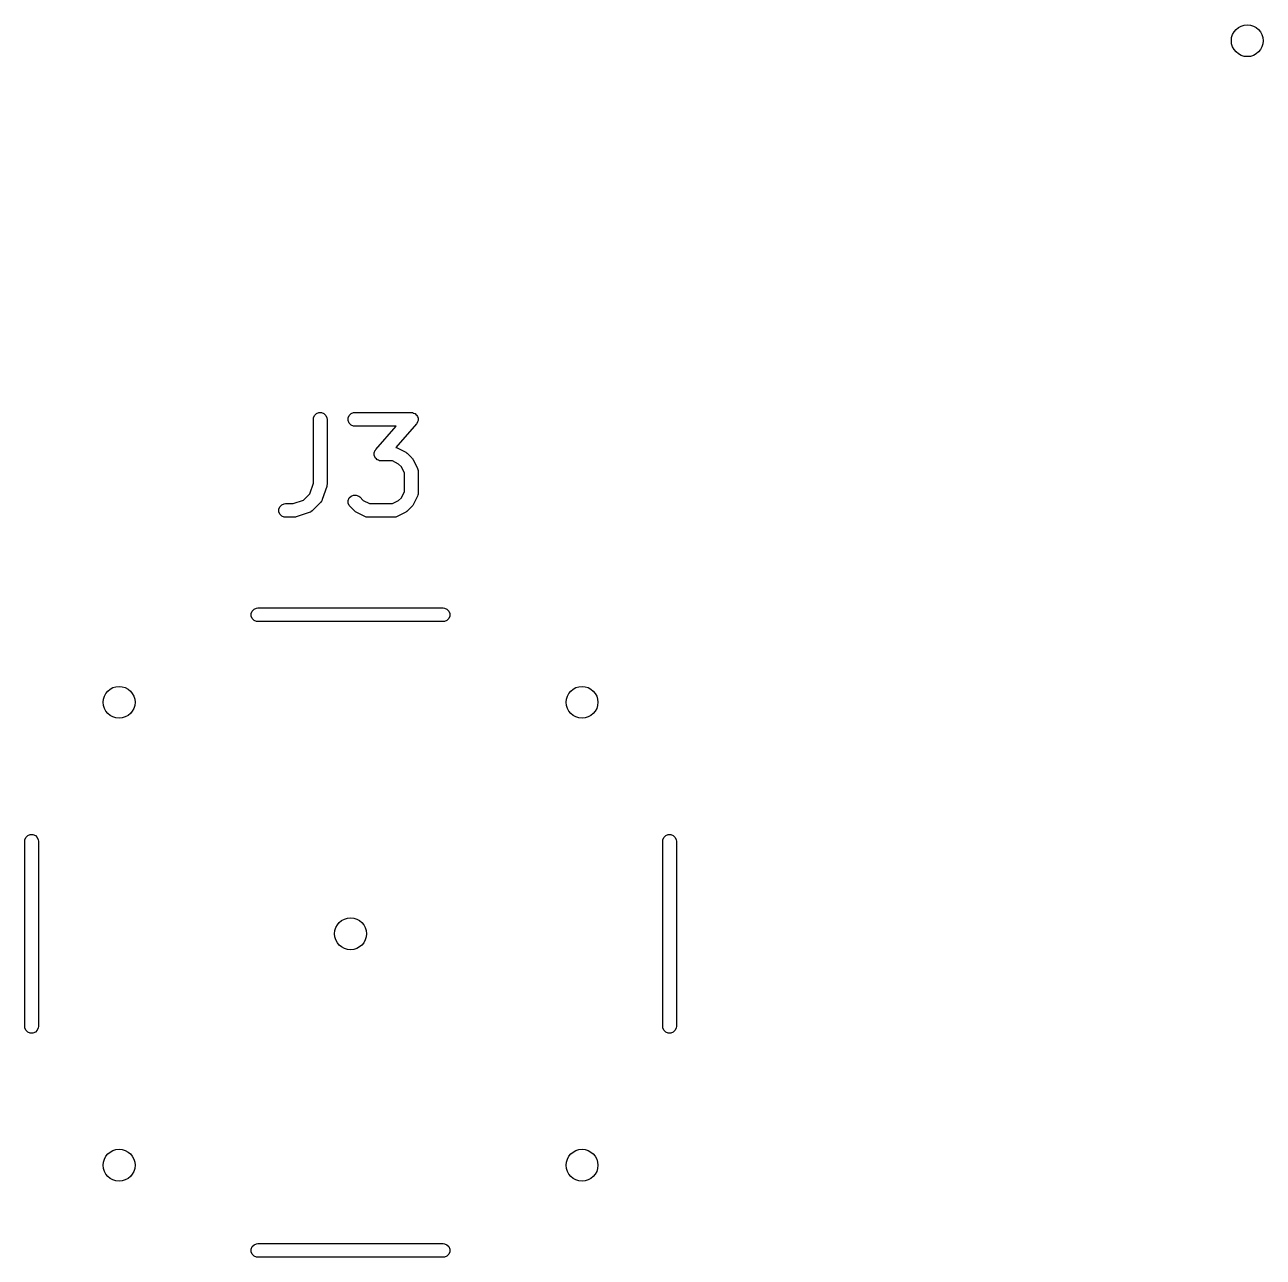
# Model space of a CAD drawing. Header units: inches. Extents: x 4.9 to 6.65, y -5.03 to -3.32.
# Drawn here: x 6.111 to 6.646, y -3.852 to -3.32 of the extents above; entities that cross this region are included whole.
import ezdxf

# ---------------------------------------------------------------- set-up
doc = ezdxf.new("R2010")
doc.units = ezdxf.units.IN
doc.header["$MEASUREMENT"] = 0
doc.layers.add('BLACK', color=250, linetype='CONTINUOUS')

msp = doc.modelspace()

# ---------------------------------------------------------------- linework, layer by layer
at = {"layer": 'BLACK', "linetype": 'CONTINUOUS'}
for p, q in [((6.23639, -3.48871), (6.2372, -3.48789)), ((6.2372, -3.48789), (6.23827, -3.48745)), ((6.23827, -3.48745), (6.23942, -3.48745)), ((6.23942, -3.48745), (6.24049, -3.48789)), ((6.24049, -3.48789), (6.2413, -3.48871)), ((6.25139, -3.48871), (6.2522, -3.48789)), ((6.2522, -3.48789), (6.25327, -3.48745)), ((6.25327, -3.48745), (6.25384, -3.48739)), ((6.25384, -3.48739), (6.27822, -3.48739)), ((6.27822, -3.48739), (6.27852, -3.48742)), ((6.27852, -3.48742), (6.2786, -3.48742)), ((6.2786, -3.48742), (6.27865, -3.48744)), ((6.27865, -3.48744), (6.27879, -3.48745)), ((6.27879, -3.48745), (6.27923, -3.48763)), ((6.27923, -3.48763), (6.27969, -3.48779)), ((6.27969, -3.48779), (6.27976, -3.48785)), ((6.27976, -3.48785), (6.27986, -3.48789)), ((6.27986, -3.48789), (6.28019, -3.48823)), ((6.28019, -3.48823), (6.28056, -3.48855)), ((6.23589, -3.49035), (6.23595, -3.48977)), ((6.23589, -3.51799), (6.23589, -3.49035)), ((6.23595, -3.48977), (6.23639, -3.48871)), ((6.2413, -3.48871), (6.24174, -3.48977)), ((6.24174, -3.48977), (6.2418, -3.49035)), ((6.2418, -3.49035), (6.2418, -3.51847)), ((6.25095, -3.48977), (6.25139, -3.48871)), ((6.25095, -3.49092), (6.25095, -3.48977)), ((6.25139, -3.49199), (6.25095, -3.49092)), ((6.2522, -3.4928), (6.25139, -3.49199)), ((6.25327, -3.49324), (6.2522, -3.4928)), ((6.25384, -3.4933), (6.25327, -3.49324)), ((6.27171, -3.4933), (6.25384, -3.4933)), ((6.26287, -3.5034), (6.27171, -3.4933)), ((6.28044, -3.49229), (6.2715, -3.5025)), ((6.28062, -3.49204), (6.28044, -3.49229)), ((6.28056, -3.48855), (6.2806, -3.48864)), ((6.2806, -3.48864), (6.28067, -3.48871)), ((6.28067, -3.49199), (6.28062, -3.49204)), ((6.28067, -3.48871), (6.28085, -3.48915)), ((6.28069, -3.49194), (6.28067, -3.49199)), ((6.28077, -3.49182), (6.28069, -3.49194)), ((6.28093, -3.49137), (6.28077, -3.49182)), ((6.28085, -3.48915), (6.28107, -3.48958)), ((6.28111, -3.49092), (6.28093, -3.49137)), ((6.28107, -3.48958), (6.28107, -3.48968)), ((6.28107, -3.48968), (6.28111, -3.48977)), ((6.28111, -3.48977), (6.28111, -3.49025)), ((6.28111, -3.49025), (6.28114, -3.49073)), ((6.28114, -3.49073), (6.28111, -3.49082)), ((6.28111, -3.49082), (6.28111, -3.49092)), ((6.2622, -3.50477), (6.26238, -3.50433)), ((6.26238, -3.50433), (6.26253, -3.50387)), ((6.26253, -3.50387), (6.26262, -3.50376)), ((6.26262, -3.50376), (6.26264, -3.5037)), ((6.26264, -3.5037), (6.26269, -3.50365)), ((6.26269, -3.50365), (6.26287, -3.5034)), ((6.2715, -3.5025), (6.27204, -3.5027)), ((6.27204, -3.5027), (6.27579, -3.50458)), ((6.26216, -3.50496), (6.2622, -3.50487)), ((6.2622, -3.50544), (6.26216, -3.50496)), ((6.2622, -3.50487), (6.2622, -3.50477)), ((6.2622, -3.50592), (6.2622, -3.50544)), ((6.26223, -3.50601), (6.2622, -3.50592)), ((6.26224, -3.50611), (6.26223, -3.50601)), ((6.26245, -3.50654), (6.26224, -3.50611)), ((6.26264, -3.50699), (6.26245, -3.50654)), ((6.26271, -3.50706), (6.26264, -3.50699)), ((6.26275, -3.50715), (6.26271, -3.50706)), ((6.26311, -3.50746), (6.26275, -3.50715)), ((6.26345, -3.5078), (6.26311, -3.50746)), ((6.26354, -3.50784), (6.26345, -3.5078)), ((6.26362, -3.5079), (6.26354, -3.50784)), ((6.26407, -3.50806), (6.26362, -3.5079)), ((6.26452, -3.50824), (6.26407, -3.50806)), ((6.26466, -3.50826), (6.26452, -3.50824)), ((6.26471, -3.50827), (6.26466, -3.50826)), ((6.26479, -3.50827), (6.26471, -3.50827)), ((6.26509, -3.5083), (6.26479, -3.50827)), ((6.27002, -3.5083), (6.26509, -3.5083)), ((6.27272, -3.50965), (6.27002, -3.5083)), ((6.27391, -3.51084), (6.27272, -3.50965)), ((6.27579, -3.50458), (6.27603, -3.50474)), ((6.27603, -3.50474), (6.27611, -3.50476)), ((6.27611, -3.50476), (6.27619, -3.50483)), ((6.27619, -3.50483), (6.27628, -3.50489)), ((6.27628, -3.50489), (6.27633, -3.50495)), ((6.27633, -3.50495), (6.27655, -3.50513)), ((6.27655, -3.50513), (6.27843, -3.50701)), ((6.27843, -3.50701), (6.27861, -3.50723)), ((6.27861, -3.50723), (6.27867, -3.50728)), ((6.27867, -3.50728), (6.27873, -3.50737)), ((6.27873, -3.50737), (6.2788, -3.50745)), ((6.2788, -3.50745), (6.27883, -3.50753)), ((6.27883, -3.50753), (6.27898, -3.50777)), ((6.27898, -3.50777), (6.28086, -3.51152)), ((6.27526, -3.51354), (6.27391, -3.51084)), ((6.27526, -3.52152), (6.27526, -3.51354)), ((6.28086, -3.51152), (6.28106, -3.51206)), ((6.28106, -3.51206), (6.28107, -3.51217)), ((6.28107, -3.51217), (6.28111, -3.51227)), ((6.28111, -3.51227), (6.28117, -3.51284)), ((6.28117, -3.51284), (6.28117, -3.52222)), ((6.23439, -3.5225), (6.23589, -3.51799)), ((6.24165, -3.5194), (6.23977, -3.52503)), ((6.24171, -3.51912), (6.24165, -3.5194)), ((6.24174, -3.51904), (6.24171, -3.51912)), ((6.24175, -3.51894), (6.24174, -3.51904)), ((6.24177, -3.51884), (6.24175, -3.51894)), ((6.2418, -3.51847), (6.24177, -3.51876)), ((6.24177, -3.51876), (6.24177, -3.51884)), ((6.22712, -3.52676), (6.23163, -3.52526)), ((6.23163, -3.52526), (6.23439, -3.5225)), ((6.23943, -3.52573), (6.23906, -3.52618)), ((6.23947, -3.52564), (6.23943, -3.52573)), ((6.23954, -3.52556), (6.23947, -3.52564)), ((6.23977, -3.52503), (6.23954, -3.52556)), ((6.25095, -3.52539), (6.25139, -3.52433)), ((6.25095, -3.52654), (6.25095, -3.52539)), ((6.25139, -3.52433), (6.2522, -3.52351)), ((6.2522, -3.52351), (6.25327, -3.52307)), ((6.25327, -3.52307), (6.25442, -3.52307)), ((6.25442, -3.52307), (6.25548, -3.52351)), ((6.25548, -3.52351), (6.25593, -3.52388)), ((6.25593, -3.52388), (6.25747, -3.52542)), ((6.25747, -3.52542), (6.26016, -3.52676)), ((6.27002, -3.52676), (6.27272, -3.52542)), ((6.27272, -3.52542), (6.27391, -3.52422)), ((6.27391, -3.52422), (6.27526, -3.52152)), ((6.28086, -3.52354), (6.27898, -3.52729)), ((6.28106, -3.523), (6.28086, -3.52354)), ((6.28107, -3.52289), (6.28106, -3.523)), ((6.28111, -3.52279), (6.28107, -3.52289)), ((6.28117, -3.52222), (6.28111, -3.52279)), ((6.22095, -3.52914), (6.22139, -3.52808)), ((6.22095, -3.53029), (6.22095, -3.52914)), ((6.22139, -3.53136), (6.22095, -3.53029)), ((6.22139, -3.52808), (6.22221, -3.52726)), ((6.22221, -3.52726), (6.22327, -3.52682)), ((6.22327, -3.52682), (6.22385, -3.52676)), ((6.22385, -3.52676), (6.22712, -3.52676)), ((6.23415, -3.53064), (6.22853, -3.53252)), ((6.23468, -3.53041), (6.23415, -3.53064)), ((6.23476, -3.53034), (6.23468, -3.53041)), ((6.23486, -3.5303), (6.23476, -3.53034)), ((6.23531, -3.52993), (6.23486, -3.5303)), ((6.23906, -3.52618), (6.23531, -3.52993)), ((6.25139, -3.52761), (6.25095, -3.52654)), ((6.25176, -3.52806), (6.25139, -3.52761)), ((6.25363, -3.52993), (6.25176, -3.52806)), ((6.25386, -3.53012), (6.25363, -3.52993)), ((6.25391, -3.53018), (6.25386, -3.53012)), ((6.254, -3.53023), (6.25391, -3.53018)), ((6.25408, -3.5303), (6.254, -3.53023)), ((6.25415, -3.53033), (6.25408, -3.5303)), ((6.2544, -3.53048), (6.25415, -3.53033)), ((6.25815, -3.53236), (6.2544, -3.53048)), ((6.26016, -3.52676), (6.27002, -3.52676)), ((6.27579, -3.53048), (6.27204, -3.53236)), ((6.27603, -3.53033), (6.27579, -3.53048)), ((6.27611, -3.5303), (6.27603, -3.53033)), ((6.27619, -3.53023), (6.27611, -3.5303)), ((6.27628, -3.53018), (6.27619, -3.53023)), ((6.27633, -3.53012), (6.27628, -3.53018)), ((6.27655, -3.52993), (6.27633, -3.53012)), ((6.27843, -3.52806), (6.27655, -3.52993)), ((6.27861, -3.52783), (6.27843, -3.52806)), ((6.27867, -3.52778), (6.27861, -3.52783)), ((6.27873, -3.52769), (6.27867, -3.52778)), ((6.2788, -3.52761), (6.27873, -3.52769)), ((6.27883, -3.52754), (6.2788, -3.52761)), ((6.27898, -3.52729), (6.27883, -3.52754)), ((6.22221, -3.53217), (6.22139, -3.53136)), ((6.22327, -3.53261), (6.22221, -3.53217)), ((6.22385, -3.53267), (6.22327, -3.53261)), ((6.2276, -3.53267), (6.22385, -3.53267)), ((6.22789, -3.53264), (6.2276, -3.53267)), ((6.22797, -3.53265), (6.22789, -3.53264)), ((6.22807, -3.53262), (6.22797, -3.53265)), ((6.22817, -3.53261), (6.22807, -3.53262)), ((6.22824, -3.53258), (6.22817, -3.53261)), ((6.22853, -3.53252), (6.22824, -3.53258)), ((6.25869, -3.53257), (6.25815, -3.53236)), ((6.25879, -3.53257), (6.25869, -3.53257)), ((6.25889, -3.53261), (6.25879, -3.53257)), ((6.25947, -3.53267), (6.25889, -3.53261)), ((6.27072, -3.53267), (6.25947, -3.53267)), ((6.27129, -3.53261), (6.27072, -3.53267)), ((6.27139, -3.53257), (6.27129, -3.53261)), ((6.2715, -3.53257), (6.27139, -3.53257)), ((6.27204, -3.53236), (6.2715, -3.53257)), ((6.20907, -3.57423), (6.20951, -3.57316)), ((6.20951, -3.57316), (6.21033, -3.57235)), ((6.21033, -3.57235), (6.21139, -3.57191)), ((6.21139, -3.57191), (6.21197, -3.57185)), ((6.21197, -3.57185), (6.29197, -3.57185)), ((6.29197, -3.57185), (6.29254, -3.57191)), ((6.29254, -3.57191), (6.29361, -3.57235)), ((6.29361, -3.57235), (6.29442, -3.57316)), ((6.29442, -3.57316), (6.29486, -3.57423)), ((6.20907, -3.57538), (6.20907, -3.57423)), ((6.20951, -3.57644), (6.20907, -3.57538)), ((6.21033, -3.57726), (6.20951, -3.57644)), ((6.21139, -3.5777), (6.21033, -3.57726)), ((6.21197, -3.57776), (6.21139, -3.5777)), ((6.29197, -3.57776), (6.21197, -3.57776)), ((6.29254, -3.5777), (6.29197, -3.57776)), ((6.29361, -3.57726), (6.29254, -3.5777)), ((6.29442, -3.57644), (6.29361, -3.57726)), ((6.29486, -3.57538), (6.29442, -3.57644)), ((6.29486, -3.57423), (6.29486, -3.57538)), ((6.11172, -3.67096), (6.11253, -3.67014)), ((6.11253, -3.67014), (6.1136, -3.6697)), ((6.1136, -3.6697), (6.11475, -3.6697)), ((6.11475, -3.6697), (6.11581, -3.67014)), ((6.11581, -3.67014), (6.11663, -3.67096)), ((6.38731, -3.67096), (6.38812, -3.67014)), ((6.38812, -3.67014), (6.38919, -3.6697)), ((6.38919, -3.6697), (6.39034, -3.6697)), ((6.39034, -3.6697), (6.3914, -3.67014)), ((6.3914, -3.67014), (6.39222, -3.67096)), ((6.11122, -3.6726), (6.11128, -3.67202)), ((6.11122, -3.7526), (6.11122, -3.6726)), ((6.11128, -3.67202), (6.11172, -3.67096)), ((6.11663, -3.67096), (6.11707, -3.67202)), ((6.11707, -3.67202), (6.11713, -3.6726)), ((6.11713, -3.6726), (6.11713, -3.7526)), ((6.38681, -3.6726), (6.38687, -3.67202)), ((6.38681, -3.7526), (6.38681, -3.6726)), ((6.38687, -3.67202), (6.38731, -3.67096)), ((6.39222, -3.67096), (6.39266, -3.67202)), ((6.39266, -3.67202), (6.39272, -3.6726)), ((6.39272, -3.6726), (6.39272, -3.7526)), ((6.11128, -3.75317), (6.11122, -3.7526)), ((6.11172, -3.75424), (6.11128, -3.75317)), ((6.11253, -3.75505), (6.11172, -3.75424)), ((6.1136, -3.75549), (6.11253, -3.75505)), ((6.11475, -3.75549), (6.1136, -3.75549)), ((6.11581, -3.75505), (6.11475, -3.75549)), ((6.11663, -3.75424), (6.11581, -3.75505)), ((6.11707, -3.75317), (6.11663, -3.75424)), ((6.11713, -3.7526), (6.11707, -3.75317)), ((6.38687, -3.75317), (6.38681, -3.7526)), ((6.38731, -3.75424), (6.38687, -3.75317)), ((6.38812, -3.75505), (6.38731, -3.75424)), ((6.38919, -3.75549), (6.38812, -3.75505)), ((6.39034, -3.75549), (6.38919, -3.75549)), ((6.3914, -3.75505), (6.39034, -3.75549)), ((6.39222, -3.75424), (6.3914, -3.75505)), ((6.39266, -3.75317), (6.39222, -3.75424)), ((6.39272, -3.7526), (6.39266, -3.75317)), ((6.21033, -3.84694), (6.21139, -3.8465)), ((6.21139, -3.8465), (6.21197, -3.84644)), ((6.21197, -3.84644), (6.29197, -3.84644)), ((6.29197, -3.84644), (6.29254, -3.8465)), ((6.29254, -3.8465), (6.29361, -3.84694)), ((6.20907, -3.84882), (6.20951, -3.84775)), ((6.20907, -3.84997), (6.20907, -3.84882)), ((6.20951, -3.85103), (6.20907, -3.84997)), ((6.20951, -3.84775), (6.21033, -3.84694)), ((6.21033, -3.85185), (6.20951, -3.85103)), ((6.21139, -3.85229), (6.21033, -3.85185)), ((6.29361, -3.85185), (6.29254, -3.85229)), ((6.29361, -3.84694), (6.29442, -3.84775)), ((6.29442, -3.85103), (6.29361, -3.85185)), ((6.29442, -3.84775), (6.29486, -3.84882)), ((6.29486, -3.84997), (6.29442, -3.85103)), ((6.29486, -3.84882), (6.29486, -3.84997)), ((6.21197, -3.85235), (6.21139, -3.85229)), ((6.29197, -3.85235), (6.21197, -3.85235)), ((6.29254, -3.85229), (6.29197, -3.85235))]:
    msp.add_line(p, q, dxfattribs=at)
at = {"layer": 'BLACK'}
for centre in [(6.63937, -3.32677), (6.63937, -3.32677), (6.15197, -3.6126), (6.15197, -3.6126), (6.35197, -3.6126), (6.35197, -3.6126), (6.25197, -3.7126), (6.25197, -3.7126), (6.15197, -3.8126), (6.15197, -3.8126), (6.35197, -3.8126), (6.35197, -3.8126)]:
    msp.add_circle(centre, 0.00689, dxfattribs=at)

doc.saveas('drawing.dxf')
